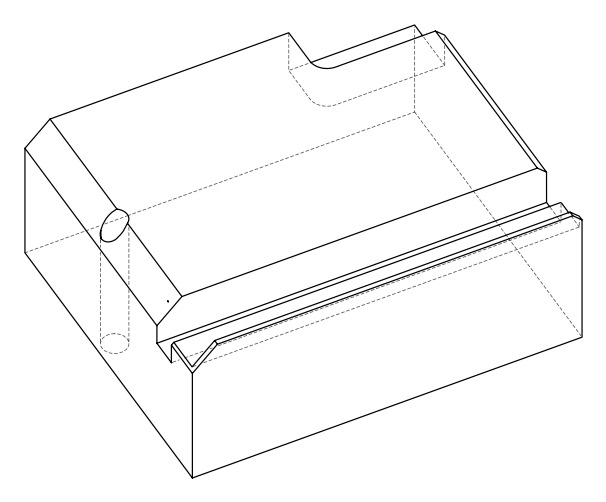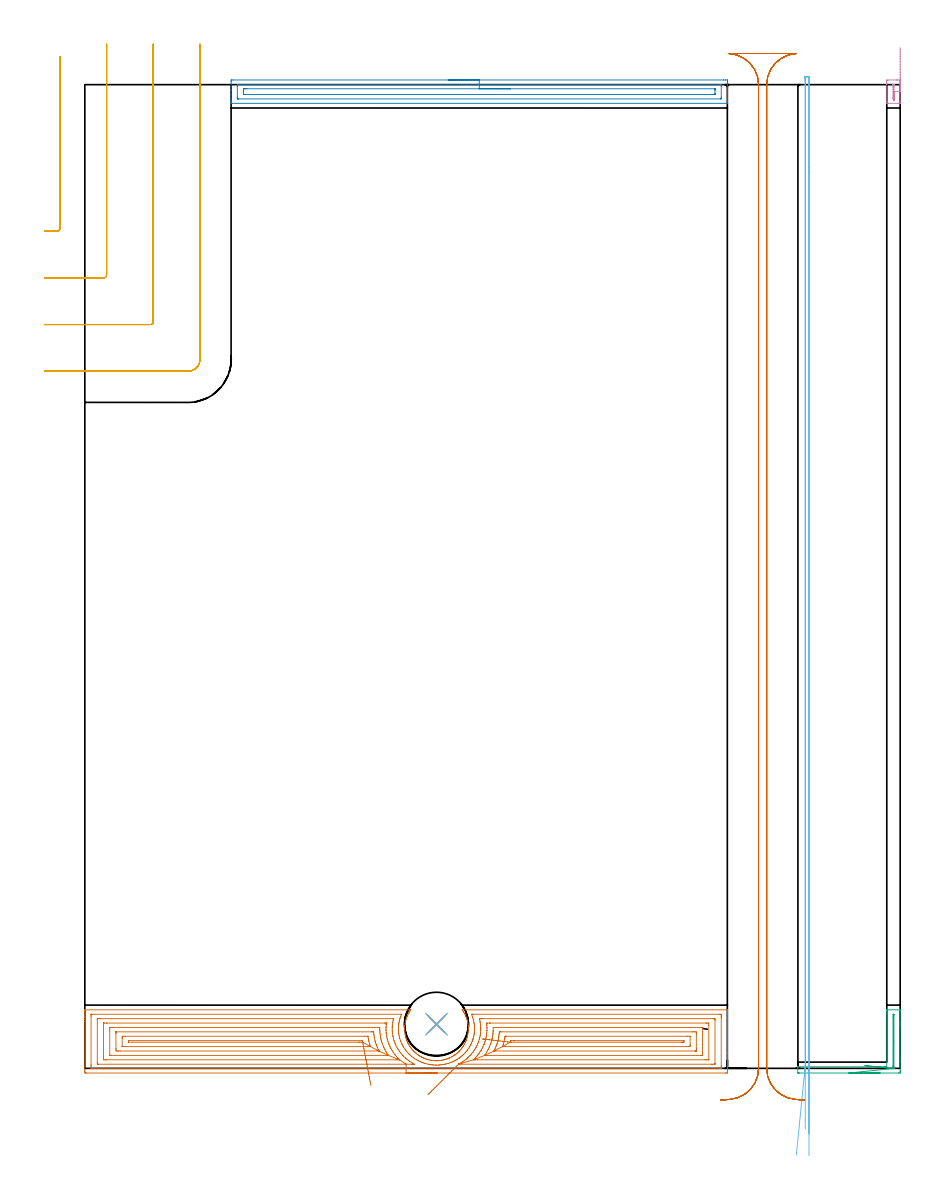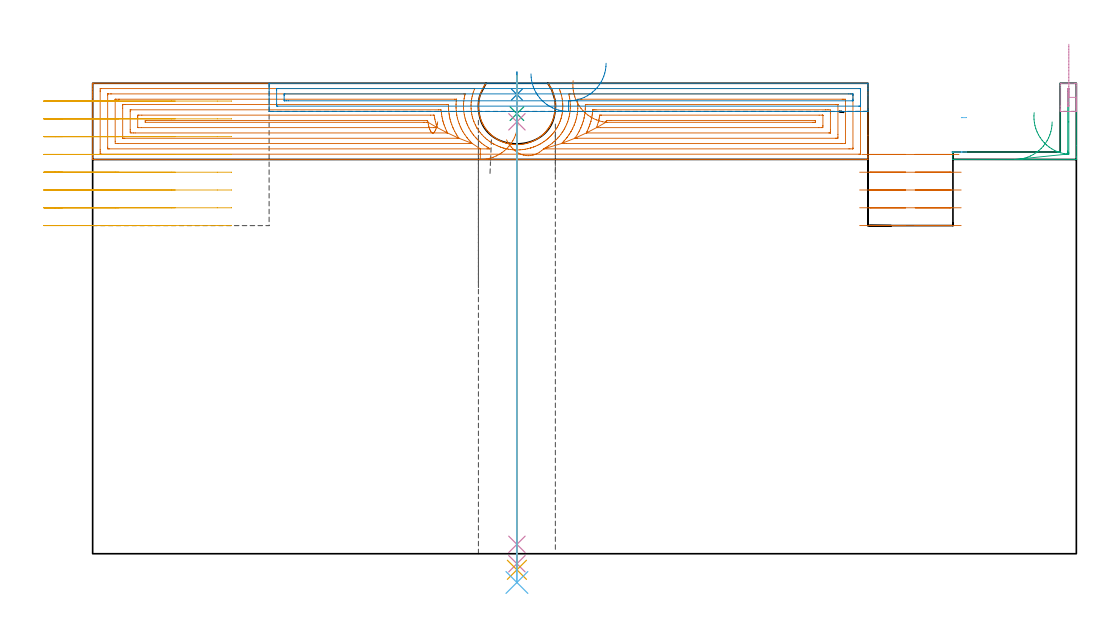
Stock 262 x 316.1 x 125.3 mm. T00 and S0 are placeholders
(PLAN: 12 operations, 8 tool changes, 38.2 min)
(1 AREA_MILL | FG_CHAMFER_SURFACE | UGT0205_001 | 12.83 min | 44025 mm3)
(2 AREA_MILL_1 | FG_CHAMFER_SURFACE_1 | UGT0205_001 | 4.03 min | 4750 mm3)
(3 AREA_MILL_2 | FG_CHAMFER_SURFACE_2 | UGT0205_001 | 0.88 min | 6872 mm3)
(4 AREA_MILL_3 | FG_CHAMFER_SURFACE_3 | UGT0205_001 | 0.31 min | 255 mm3)
(5 MILL_CORNER_NOTCH_RECTANGULAR | CORNER_NOTCH_RECTANGULAR | UGT0201_094 | Follow Part, ap 5, ae 75% | 7.79 min | 180209 mm3)
(6 MILL_CORNER_NOTCH_STRAIGHT | CORNER_NOTCH_STRAIGHT | UGT0201_020 | Follow Part, ap 12.5 | 3.39 min | 288347 mm3)
(7 MILL_RECTANGULAR_SLOT | SLOT_RECTANGULAR | UGT0201_094 | Follow Part, ap 5, ae 75% | 7.28 min | 140114 mm3)
(8 SPOT_DRILL | STEP1HOLE | NXT0321_9005460120000 | 0.05 min | 67 mm3)
(9 DRILL_BLIND_HOLE_INTO_CENTER | STEP1HOLE | UGT0301_178 | 0.04 min | 5 mm3)
(10 GUN_DRILL_THROUGH_HOLE | STEP1HOLE | UGT0307_001 | 0.56 min | 2347 mm3)
(11 SPADE_DRILL_TO_ENLARGE_THROUGH_HOLE | STEP1HOLE | UGT0306_003 | 0.53 min | 12331 mm3)
(12 DRILL_TO_ENLARGE_THROUGH_HOLE | STEP1HOLE | UGT0301_050 | 0.54 min | 24585 mm3)
(TOOL UGT0205_001 | Chamfer Mill 20 x 3 x 45 deg. | D20 FL50 Z2)
(TOOL UGT0201_094 | End mill 20 mm | D20 FL38 Z4)
(TOOL UGT0201_020 | End mill 50 mm | D50 FL50 Z4)
(TOOL NXT0321_9005460120000 | NC Spot Drill, 142deg, 12mm, Carbide, Uncoated | D12 PA142 FL30 Z2)
(TOOL UGT0301_178 | Twist Drill 5.4 mm | D5.4 PA118 FL55 Z2)
(TOOL UGT0307_001 | Gun Drill 5 mm | D5 PA130 FL24 Z1)
(TOOL UGT0306_003 | Spade Drill 12.5mm | D12.5 PA132 FL10 Z2)
(TOOL UGT0301_050 | Twist Drill 20.5 mm | D20.5 PA118 FL145 Z2)
(OP 1 AREA_MILL)
G17 G21 G94 G90
T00 M6
G54
G17 G0 G90 X113.25 Y-1.5 S1061 M3
G43 Z135.3 H0
Z115.
G94 G1 X113.212 Z114.128 F250.
X113.098 Z113.264
X112.909 Z112.412
X112.647 Z111.58
X112.313 Z110.774
X111.91 Z110.
X111.442 Z109.264
X110.91 Z108.572
X110.321 Z107.929
X109.678 Z107.34
X108.986 Z106.808
X108.25 Z106.34
X107.476 Z105.937
X106.67 Z105.603
X105.838 Z105.341
X104.987 Z105.152
X104.122 Z105.038
X103.25 Z105.
X0.607
X0.153 Y-1.496 Z105.002
X0.01 Y-1.492 Z105.006
X0.004 Y-1.047 Z105.45
X0. Y-0.448 Z106.049
Y15.103 Z121.598
Y15.702 Z122.196
Y16.267 Z122.764
Y16.584 Z123.08
Y17.149 Z123.645
Y17.466 Z123.96
Y18.1 Z124.599
Y18.474 Z124.973
X0.005 Y18.796 Z125.286
X0.008 Y18.797 Z125.288
X0.16 Y18.8 Z125.3
X104.589
X104.75 Y18.797 Z125.289
Y18.796 Z125.287
X104.66 Y18.655 Z125.154
X104.589 Y18.55 Z125.05
X104.538 Y18.477 Z124.977
X104.261 Y18.048 Z124.548
X104.142 Y17.854 Z124.354
X103.787 Y17.17 Z123.67
X103.585 Y16.734 Z123.234
X103.407 Y16.293 Z122.793
X103.25 Y15.857 Z122.357
X103.127 Y15.415 Z121.915
X102.927 Y14.538 Z121.038
X102.806 Y13.66 Z120.16
X102.762 Y12.783 Z119.283
X102.793 Y11.905 Z118.405
X102.899 Y11.028 Z117.528
X102.977 Y10.588 Z117.088
X103.078 Y10.15 Z116.65
X103.16 Y9.846 Z116.346
X103.25 Y9.543 Z116.043
X103.345 Y9.272 Z115.772
X103.492 Y8.889 Z115.389
X103.515 Y8.832 Z115.331
X103.594 Y8.65 Z115.147
X103.704 Y8.396 Z114.894
X103.857 Y8.086 Z114.583
X103.91 Y7.98 Z114.472
X103.915 Y7.971 Z114.463
X104.022 Y7.768 Z114.265
X104.142 Y7.546 Z114.043
X104.441 Y7.075 Z113.574
X104.739 Y6.641 Z113.138
X104.883 Y6.448 Z112.943
X105.034 Y6.256 Z112.755
X105.461 Y5.763 Z112.261
X105.51 Y5.712 Z112.209
X105.688 Y5.524 Z112.021
X105.796 Y5.418 Z111.914
X105.925 Y5.29 Z111.787
X106.374 Y4.886 Z111.383
X106.592 Y4.705 Z111.204
X106.817 Y4.529 Z111.028
X107.192 Y4.262 Z110.762
X107.574 Y4.007 Z110.507
X107.709 Y3.925 Z110.425
X108.159 Y3.675 Z110.173
X108.269 Y3.618 Z110.117
X108.601 Y3.449 Z109.946
X108.795 Y3.361 Z109.86
X108.967 Y3.283 Z109.783
X109.337 Y3.13 Z109.63
X109.498 Y3.07 Z109.569
X109.937 Y2.924 Z109.424
X109.944 Y2.922 Z109.422
X110.384 Y2.796 Z109.293
X110.829 Y2.69 Z109.187
X111.276 Y2.604 Z109.099
X111.721 Y2.537 Z109.035
X112.145 Y2.493 Z108.99
X112.168 Y2.491 Z108.986
X112.176 Z108.985
X112.396 Y2.476 Z108.975
X112.613 Y2.461 Z108.961
X112.948 Y2.452 Z108.952
X113.06
X113.068
X113.189 Y2.457 Z108.957
X113.506 Y2.467 Z108.967
X113.763 Y2.488 Z108.985
X113.951 Y2.503 Z108.995
X113.961 Y2.505 Z108.996
X114.144 Y2.524 Z109.019
X114.398 Y2.552 Z109.052
X114.542 Y2.575 Z109.075
X114.843 Y2.623 Z109.123
X115.29 Y2.716 Z109.215
X115.735 Y2.828 Z109.327
X115.852 Y2.864 Z109.363
X116.182 Y2.965 Z109.463
X116.482 Y3.067 Z109.565
X116.627 Y3.118 Z109.613
X116.638 Y3.123 Z109.618
X116.867 Y3.217 Z109.715
X117.085 Y3.309 Z109.805
X117.093 Y3.313 Z109.809
X117.531 Y3.514 Z110.013
X117.967 Y3.744 Z110.242
X118.189 Y3.871 Z110.369
X118.428 Y4.008 Z110.506
X118.774 Y4.242 Z110.74
X118.87 Y4.307 Z110.805
X119.302 Y4.621 Z111.12
X119.623 Y4.885 Z111.383
X119.762 Y5.012 Z111.509
X119.883 Y5.124 Z111.619
X120.029 Y5.256 Z111.753
X120.194 Y5.406 Z111.904
X120.208 Y5.421 Z111.919
X120.346 Y5.565 Z112.06
X120.54 Y5.764 Z112.26
X120.819 Y6.08 Z112.579
X121.012 Y6.315 Z112.815
X121.085 Y6.404 Z112.904
X121.16 Y6.505 Z113.005
X121.26 Y6.64 Z113.139
X121.559 Y7.075 Z113.574
X121.593 Y7.13 Z113.63
X121.716 Y7.328 Z113.821
X121.838 Y7.519 Z114.015
X121.968 Y7.743 Z114.242
X121.977 Y7.76 Z114.259
X122.293 Y8.395 Z114.894
X122.405 Y8.65 Z115.148
X122.485 Y8.832 Z115.331
X122.544 Y8.988 Z115.488
X122.65 Y9.272 Z115.772
X122.869 Y9.939 Z116.439
X122.924 Y10.15 Z116.65
X123.023 Y10.588 Z117.088
X123.101 Y11.028 Z117.528
X123.207 Y11.905 Z118.405
X123.238 Y12.783 Z119.283
X123.194 Y13.66 Z120.16
X123.073 Y14.538 Z121.038
X122.881 Y15.415 Z121.915
X122.738 Y15.879 Z122.379
X122.593 Y16.293 Z122.793
X122.415 Y16.734 Z123.234
X122.215 Y17.17 Z123.67
X121.977 Y17.641 Z124.141
X121.861 Y17.846 Z124.346
X121.739 Y18.048 Z124.548
X121.556 Y18.33 Z124.83
X121.402 Y18.568 Z125.067
X121.249 Y18.795 Z125.291
X121.547 Y18.8 Z125.3
X206.339
X206.493 Y18.797 Z125.288
X206.5 Y18.796 Z125.286
Y18.474 Z124.973
Y18.1 Z124.599
Y17.466 Z123.96
Y16.267 Z122.764
Y15.702 Z122.196
Y4.965 Z111.462
Y-0.765 Z105.732
X206.497 Y-1.047 Z105.45
X206.491 Y-1.492 Z105.006
X206.347 Y-1.496 Z105.002
X205.893 Y-1.5 Z105.
X103.25
Y-0.086 Z106.414
X2.392 Y-0.085 Z106.415
X2.31 Y-0.084 Z106.416
X2.026 Y-0.079 Z106.421
X2.01 Y0.013 Z106.513
X2.003 Y0.218 Z106.718
X2.001 Y0.716 Z107.216
X2. Y1.103 Z107.603
X2.001 Y16.584 Z123.084
X2.002 Y16.969 Z123.469
X2.01 Y17.357 Z123.857
X2.019 Y17.38 Z123.88
X2.038 Y17.381 Z123.881
X2.088 Y17.384 Z123.884
X2.189 Y17.385 Z123.885
X2.392 Y17.386 Z123.886
X101.465 Y17.385 Z123.885
X101.547 Y17.384 Z123.884
X101.758 Y17.379 Z123.879
X101.749 Y17.336 Z123.836
X101.707 Y17.227 Z123.727
X101.453 Y16.596 Z123.096
X101.449 Y16.584 Z123.084
X101.326 Y16.215 Z122.715
X101.238 Y15.927 Z122.427
X101.179 Y15.702 Z122.202
X101.063 Y15.218 Z121.718
X100.976 Y14.821 Z121.321
X100.918 Y14.479 Z120.979
X100.844 Y13.939 Z120.439
X100.816 Y13.698 Z120.198
X100.78 Y13.058 Z119.558
X100.773 Y12.86 Z119.36
X100.789 Y12.176 Z118.676
X100.798 Y11.953 Z118.453
X100.867 Y11.295 Z117.795
X100.906 Y10.965 Z117.465
X101.002 Y10.413 Z116.913
X101.124 Y9.868 Z116.368
X101.22 Y9.532 Z116.032
X101.465 Y8.774 Z115.274
X101.512 Y8.65 Z115.15
X101.542 Y8.574 Z115.074
X101.905 Y7.768 Z114.268
X102.056 Y7.464 Z113.964
X102.357 Y6.903 Z113.403
X102.367 Y6.887 Z113.387
X102.384 Y6.861 Z113.361
X102.962 Y6.005 Z112.505
X103.25 Y5.627 Z112.127
X103.68 Y5.124 Z111.624
X104.143 Y4.631 Z111.131
X104.557 Y4.242 Z110.742
X105.035 Y3.826 Z110.326
X105.652 Y3.361 Z109.861
X105.928 Y3.17 Z109.67
X106.487 Y2.808 Z109.308
X106.82 Y2.621 Z109.121
X106.876 Y2.59 Z109.09
X107.093 Y2.479 Z108.979
X107.713 Y2.179 Z108.679
X108.256 Y1.943 Z108.443
X108.605 Y1.809 Z108.309
X108.696 Y1.777 Z108.277
X109.248 Y1.598 Z108.098
X109.498 Y1.525 Z108.025
X109.6 Y1.497 Z107.997
X110.39 Y1.314 Z107.814
X110.748 Y1.244 Z107.744
X111.283 Y1.163 Z107.663
X111.78 Y1.107 Z107.607
X112.176 Y1.076 Z107.576
X112.73 Y1.05 Z107.55
X113.068 Y1.045 Z107.545
X113.61 Y1.062 Z107.562
X113.961 Y1.086 Z107.586
X114.435 Y1.129 Z107.629
X114.853 Y1.182 Z107.682
X115.216 Y1.24 Z107.74
X115.746 Y1.344 Z107.844
X115.956 Y1.39 Z107.89
X116.638 Y1.564 Z108.064
X116.664 Y1.572 Z108.072
X116.75 Y1.598 Z108.098
X117.417 Y1.822 Z108.322
X117.531 Y1.862 Z108.362
X117.972 Y2.043 Z108.543
X118.423 Y2.242 Z108.742
X118.586 Y2.319 Z108.819
X118.909 Y2.479 Z108.979
X119.173 Y2.621 Z109.121
X119.316 Y2.7 Z109.2
X119.735 Y2.946 Z109.446
X120.208 Y3.256 Z109.756
X120.271 Y3.299 Z109.799
X120.356 Y3.361 Z109.861
X120.779 Y3.678 Z110.178
X121.101 Y3.938 Z110.438
X121.265 Y4.08 Z110.58
X121.445 Y4.242 Z110.742
X121.726 Y4.506 Z111.006
X121.994 Y4.766 Z111.266
X122.168 Y4.951 Z111.451
X122.324 Y5.124 Z111.624
X122.582 Y5.424 Z111.924
X122.886 Y5.791 Z112.291
X122.978 Y5.915 Z112.415
X123.042 Y6.005 Z112.505
X123.336 Y6.442 Z112.942
X123.619 Y6.887 Z113.387
X123.779 Y7.146 Z113.646
X123.991 Y7.559 Z114.059
X124.093 Y7.768 Z114.268
X124.274 Y8.161 Z114.661
X124.479 Y8.65 Z115.15
X124.532 Y8.787 Z115.287
X124.671 Y9.176 Z115.676
X124.758 Y9.446 Z115.946
X124.782 Y9.532 Z116.032
X124.939 Y10.149 Z116.649
X124.998 Y10.413 Z116.913
X125.082 Y10.889 Z117.389
X125.134 Y11.295 Z117.795
X125.177 Y11.677 Z118.177
X125.209 Y12.176 Z118.676
X125.225 Y12.511 Z119.011
X125.228 Y12.778 Z119.278
X125.218 Y13.058 Z119.558
X125.201 Y13.416 Z119.916
X125.155 Y13.939 Z120.439
X125.095 Y14.402 Z120.902
X125.025 Y14.821 Z121.321
X124.884 Y15.492 Z121.992
X124.829 Y15.702 Z122.202
X124.671 Y16.238 Z122.738
X124.548 Y16.584 Z123.084
X124.481 Y16.772 Z123.272
X124.278 Y17.379 Z123.879
X124.671 Y17.384 Z123.884
X124.753 Y17.385 Z123.885
X204.108
X204.19 Y17.384 Z123.884
X204.474 Y17.379 Z123.879
X204.49 Y17.287 Z123.787
X204.497 Y17.082 Z123.582
X204.499 Y16.584 Z123.084
X204.5 Y16.197 Z122.697
X204.499 Y0.716 Z107.216
X204.498 Y0.331 Z106.831
X204.49 Y-0.057 Z106.443
X204.481 Y-0.08 Z106.42
X204.462 Y-0.082 Z106.419
X204.412 Y-0.084 Z106.416
X204.311 Y-0.085 Z106.415
X204.108 Y-0.086 Z106.414
X103.25
Y1.328 Z107.828
X4.449 Y1.329 Z107.829
X4.177 Y1.33 Z107.83
X4.087 Y1.332 Z107.832
X4.023 Y1.335 Z107.835
X4.01 Y1.423 Z107.923
X4.005 Y1.598 Z108.098
X4.001 Y1.771 Z108.271
Y15.702 Z122.202
X4.003 Y15.875 Z122.375
X4.01 Y15.935 Z122.435
X4.016 Y15.965 Z122.465
X4.042 Y15.966 Z122.466
X4.177 Y15.969 Z122.469
X4.797 Y15.971 Z122.471
X5.07
X98.787
X99.06 Y15.97 Z122.47
X99.137 Y15.968 Z122.468
X99.183 Y15.965 Z122.465
X99.193 Y15.962 Z122.462
X99.192 Y15.947 Z122.447
X99.17 Y15.829 Z122.329
X99.143 Y15.702 Z122.202
X99.08 Y15.413 Z121.913
X98.96 Y14.821 Z121.321
X98.934 Y14.676 Z121.176
X98.83 Y13.939 Z120.439
X98.825 Y13.902 Z120.402
X98.787 Y13.335 Z119.835
X98.774 Y13.071 Z119.571
Y13.058 Z119.558
X98.782 Y12.181 Z118.681
X98.787 Y12.021 Z118.521
X98.856 Y11.295 Z117.795
X98.863 Y11.219 Z117.719
X98.987 Y10.413 Z116.913
X99.026 Y10.177 Z116.677
X99.183 Y9.532 Z116.032
X99.343 Y8.983 Z115.483
X99.46 Y8.65 Z115.15
X99.68 Y8.049 Z114.549
X99.802 Y7.768 Z114.268
X99.896 Y7.555 Z114.055
X100.228 Y6.887 Z113.387
X100.572 Y6.272 Z112.772
X100.745 Y6.005 Z112.505
X101.068 Y5.516 Z112.016
X101.357 Y5.124 Z111.624
X101.465 Y4.983 Z111.483
X102.107 Y4.242 Z110.742
X102.357 Y3.976 Z110.476
X102.993 Y3.361 Z109.861
X103.25 Y3.135 Z109.635
X103.611 Y2.833 Z109.333
X104.068 Y2.479 Z108.979
X104.143 Y2.424 Z108.924
X104.348 Y2.276 Z108.776
X105.035 Y1.836 Z108.336
X105.432 Y1.598 Z108.098
X105.879 Y1.335 Z107.835
X105.762 Y1.332 Z107.832
X105.58 Y1.33 Z107.83
X105.307 Y1.329 Z107.829
X105.035 Y1.328 Z107.828
X103.25
X101.114 Y2.759 Z109.259
X101.033 Y2.75 Z109.25
X100.572 Y2.745 Z109.245
X100.305 Y2.743 Z109.243
X6.855
X6.587 Y2.744 Z109.244
X6.12 Y2.748 Z109.248
X6.015 Y2.75 Z109.25
X6. Y3.361 Z109.861
X6.001 Y14.467 Z120.967
X6.003 Y14.52 Z121.02
X6.007 Y14.545 Z121.045
X6.011 Y14.55 Z121.05
X6.022 Y14.552 Z121.052
X6.231 Y14.556 Z121.056
X6.855 Y14.557 Z121.057
X7.122
X96.377
X96.792 Y14.556 Z121.056
X96.844 Y14.554 Z121.054
X96.881 Y14.551 Z121.051
X96.892 Y14.547 Z121.047
X96.891 Y14.529 Z121.029
X96.875 Y14.364 Z120.864
X96.844 Y14.095 Z120.595
X96.832 Y13.939 Z120.439
X96.788 Y13.269 Z119.769
X96.783 Y13.058 Z119.558
X96.784 Y12.392 Z118.892
X96.792 Y12.176 Z118.676
X96.838 Y11.456 Z117.956
X96.857 Y11.295 Z117.795
X96.962 Y10.452 Z116.952
X96.968 Y10.413 Z116.913
X97.002 Y10.191 Z116.691
X97.15 Y9.532 Z116.032
X97.194 Y9.342 Z115.842
X97.405 Y8.65 Z115.15
X97.61 Y8.05 Z114.55
X97.722 Y7.768 Z114.268
X97.895 Y7.345 Z113.845
X98.109 Y6.887 Z113.387
X98.3 Y6.486 Z112.986
X98.572 Y6.005 Z112.505
X98.787 Y5.635 Z112.135
X99.129 Y5.124 Z111.624
X99.68 Y4.342 Z110.842
X99.76 Y4.242 Z110.742
X100.176 Y3.752 Z110.252
X100.526 Y3.361 Z109.861
X100.572 Y3.31 Z109.81
X101.114 Y2.759 Z109.259
X97.545 Y4.164 Z110.664
X97.463 Y4.161 Z110.661
X97.348 Y4.158 Z110.658
X97.175 Y4.157 Z110.657
X97.089
X8.553
X8.38 Y4.159 Z110.659
X8.036 Y4.164 Z110.664
X8.008 Y4.17 Z110.67
X8.006 Y4.178 Z110.678
X8.002 Y4.2 Z110.7
X8.001 Y4.242 Z110.742
X8. Y12.176 Z118.676
X8.002 Y12.806 Z119.306
X8.007 Y13.058 Z119.558
X8.01 Y13.13 Z119.63
X8.295 Y13.138 Z119.638
X8.467 Y13.142 Z119.642
X8.554 Y13.143 Z119.643
X8.64
X94.411
X94.584 Y13.141 Z119.641
X94.698 Y13.137 Z119.637
X94.767 Y13.134 Z119.634
X94.769 Y13.121 Z119.621
X94.771 Y13.058 Z119.558
X94.78 Y12.608 Z119.108
X94.792 Y12.176 Z118.676
X94.82 Y11.687 Z118.187
X94.855 Y11.295 Z117.795
X94.922 Y10.704 Z117.204
X94.965 Y10.413 Z116.913
X95.018 Y10.077 Z116.577
X95.097 Y9.65 Z116.15
X95.123 Y9.532 Z116.032
X95.217 Y9.114 Z115.614
X95.353 Y8.65 Z115.15
X95.411 Y8.459 Z114.959
X95.655 Y7.768 Z114.268
X95.923 Y7.072 Z113.572
X96.004 Y6.887 Z113.387
X96.11 Y6.652 Z113.152
X96.427 Y6.005 Z112.505
X96.796 Y5.328 Z111.828
X96.918 Y5.124 Z111.624
X97.002 Y4.988 Z111.488
X97.501 Y4.242 Z110.742
X97.545 Y4.173 Z110.673
Y4.164 Z110.664
X94.5 Y5.576 Z112.076
X94.494 Y5.575 Z112.075
X94.461 Y5.573 Z112.073
X94.325 Y5.572 Z112.072
X11.317
X10.862 Y5.574 Z112.074
X10.425 Y5.578 Z112.078
X10.01 Y5.593 Z112.093
X10.005 Y6.005 Z112.505
X10.001 Y6.424 Z112.924
Y11.295 Z117.795
X10.004 Y11.711 Z118.211
X10.01 Y11.722 Z118.222
X10.014 Y11.725 Z118.225
X10.04 Y11.727 Z118.227
X10.095 Y11.728 Z118.228
X10.205 Y11.729 Z118.229
X92.1
X92.539 Y11.727 Z118.227
X92.686 Y11.725 Z118.225
X92.794 Y11.722 Z118.222
X92.883 Y10.955 Z117.455
X92.956 Y10.413 Z116.913
X93.026 Y9.933 Z116.433
X93.109 Y9.532 Z116.032
X93.264 Y8.816 Z115.316
X93.311 Y8.65 Z115.15
X93.432 Y8.234 Z114.734
X93.589 Y7.768 Z114.268
X93.671 Y7.533 Z114.033
X93.927 Y6.887 Z113.387
X94.29 Y6.04 Z112.54
X94.325 Y5.966 Z112.466
X94.465 Y5.664 Z112.164
X94.492 Y5.6 Z112.1
X94.5 Y5.576 Z112.076
X91.788 Y6.992 Z113.492
X91.647 Y6.988 Z113.488
X91.55 Y6.987 Z113.487
X90.854 Y6.985 Z113.485
X90.754
X13.003
X12.21 Y6.987 Z113.487
X12.108 Y6.988 Z113.488
X12.033 Y6.992 Z113.492
X12.009 Y6.998 Z113.498
X12.005 Y7.011 Z113.511
X12.003 Y7.028 Z113.528
X12. Y7.094 Z113.594
X12.002 Y9.737 Z116.237
X12.008 Y9.946 Z116.446
X12.022 Y10.308 Z116.808
X12.21 Y10.312 Z116.812
X12.311 Y10.314 Z116.814
X13.103 Y10.315 Z116.815
X89.961
X90.754 Y10.313 Z116.813
X90.857 Y10.311 Z116.811
X90.93 Y10.308 Z116.808
X90.949 Y10.28 Z116.78
X90.955 Y10.267 Z116.767
X90.97 Y10.2 Z116.7
X91.089 Y9.532 Z116.032
X91.171 Y9.12 Z115.62
X91.282 Y8.65 Z115.15
X91.479 Y7.934 Z114.434
X91.532 Y7.768 Z114.268
X91.56 Y7.683 Z114.183
X91.747 Y7.131 Z113.631
X91.788 Y6.992 Z113.492
X89.292 Y8.409 Z114.909
X89.216 Y8.406 Z114.906
X88.969 Y8.403 Z114.903
X88.33 Y8.4 Z114.9
X88.077
X14.074
X14.047 Y8.402 Z114.902
X14.021 Y8.406 Z114.906
X14.01 Y8.411 Z114.911
X14.008 Y8.434 Z114.934
X14. Y8.645 Z115.145
X14.008 Y8.869 Z115.369
X14.009 Y8.89 Z115.39
X14.077 Y8.893 Z115.393
X14.212 Y8.898 Z115.398
X14.38 Y8.9 Z115.4
X89.054
X89.121 Y8.898 Z115.398
X89.165 Y8.895 Z115.395
X89.182 Y8.892 Z115.392
X89.188 Y8.873 Z115.373
X89.242 Y8.65 Z115.15
X89.275 Y8.495 Z114.995
X89.292 Y8.409 Z114.909
X89.412 Y7.772 Z114.326
X89.541 Y7.087 Z113.8
X89.678 Y6.36 Z113.338
X89.822 Y5.597 Z112.942
X89.972 Y4.802 Z112.615
X90.126 Y3.982 Z112.36
X90.284 Y3.143 Z112.179
X90.445 Y2.292 Z112.073
X90.606 Y1.436 Z112.042
X90.767 Y0.58 Z112.088
X90.927 Y-0.269 Z112.209
X91.085 Y-1.105 Z112.405
X91.239 Y-1.92 Z112.675
X91.387 Y-2.709 Z113.016
X91.53 Y-3.466 Z113.425
X91.665 Y-4.185 Z113.901
X91.793 Y-4.861 Z114.438
X91.911 Y-5.488 Z115.033
G0 X110.222 Y-8.479 Z110.253
G1 X110.6 Y-8.103 Z109.562
X111.02 Y-7.687 Z108.92
X111.478 Y-7.233 Z108.333
X111.97 Y-6.744 Z107.804
X112.493 Y-6.225 Z107.337
X113.043 Y-5.679 Z106.936
X113.616 Y-5.111 Z106.605
X114.207 Y-4.525 Z106.345
X114.812 Y-3.924 Z106.158
X115.426 Y-3.315 Z106.047
X116.045 Y-2.701 Z106.011
X116.664 Y-2.087 Z106.051
X117.278 Y-1.478 Z106.168
X117.882 Y-0.879 Z106.359
X118.472 Y-0.293 Z106.623
X119.044 Y0.274 Z106.959
X119.592 Y0.818 Z107.364
X120.114 Y1.335 Z107.835
X120.12 Y1.342 Z107.842
X120.148 Y1.363 Z107.863
X120.166 Y1.374 Z107.874
X120.208 Y1.397 Z107.897
X120.339 Y1.469 Z107.969
X120.57 Y1.598 Z108.098
X120.903 Y1.793 Z108.293
X121.101 Y1.913 Z108.413
X121.442 Y2.142 Z108.642
X121.934 Y2.479 Z108.979
X121.969 Y2.504 Z109.004
X121.994 Y2.522 Z109.022
X122.465 Y2.895 Z109.395
X122.886 Y3.247 Z109.747
X122.947 Y3.301 Z109.801
X123.012 Y3.361 Z109.861
X123.402 Y3.732 Z110.232
X123.779 Y4.103 Z110.603
X123.847 Y4.175 Z110.675
X123.907 Y4.242 Z110.742
X124.257 Y4.651 Z111.151
X124.652 Y5.124 Z111.624
X124.66 Y5.134 Z111.634
X124.671 Y5.149 Z111.649
X125.022 Y5.659 Z112.159
X125.255 Y6.005 Z112.505
X125.375 Y6.191 Z112.691
X125.564 Y6.496 Z112.996
X125.703 Y6.749 Z113.249
X125.774 Y6.887 Z113.387
X125.997 Y7.34 Z113.84
X126.196 Y7.768 Z114.268
X126.275 Y7.947 Z114.447
X126.456 Y8.389 Z114.889
X126.525 Y8.583 Z115.083
X126.547 Y8.65 Z115.15
X126.739 Y9.252 Z115.752
X126.814 Y9.532 Z116.032
X126.921 Y9.955 Z116.455
X127.013 Y10.413 Z116.913
X127.063 Y10.695 Z117.195
X127.143 Y11.295 Z117.795
X127.164 Y11.477 Z117.977
X127.213 Y12.176 Z118.676
X127.22 Y12.303 Z118.803
X127.225 Y12.673 Z119.173
X127.221 Y13.058 Z119.558
X127.217 Y13.188 Z119.688
X127.159 Y13.939 Z120.439
X127.14 Y14.145 Z120.645
X127.037 Y14.821 Z121.321
X126.973 Y15.192 Z121.692
X126.869 Y15.702 Z122.202
X126.816 Y15.965 Z122.465
X127.079 Y15.969 Z122.469
X127.349 Y15.97 Z122.47
X127.969 Y15.971 Z122.471
X202.051
X202.323 Y15.969 Z122.469
X202.413 Y15.968 Z122.468
X202.477 Y15.965 Z122.465
X202.49 Y15.877 Z122.377
X202.495 Y15.702 Z122.202
X202.499 Y15.529 Z122.029
Y1.598 Z108.098
X202.497 Y1.425 Z107.925
X202.49 Y1.365 Z107.865
X202.484 Y1.335 Z107.835
X202.458 Y1.334 Z107.834
X202.323 Y1.331 Z107.831
X201.703 Y1.329 Z107.829
X201.43 Y1.328 Z107.828
X120.256 Y1.329 Z107.829
X120.208 Y1.33 Z107.83
X120.135 Y1.333 Z107.833
X120.114 Y1.335 Z107.835
X124.898 Y2.765 Z109.265
X125.522 Y3.401 Z109.901
X125.564 Y3.447 Z109.947
X125.933 Y3.878 Z110.378
X126.239 Y4.242 Z110.742
X126.336 Y4.361 Z110.861
X126.456 Y4.516 Z111.016
X126.709 Y4.874 Z111.374
X126.88 Y5.124 Z111.624
X127.065 Y5.405 Z111.905
X127.349 Y5.848 Z112.348
X127.408 Y5.947 Z112.447
X127.439 Y6.005 Z112.505
X127.711 Y6.529 Z113.029
X127.892 Y6.887 Z113.387
X128.241 Y7.657 Z114.157
X128.274 Y7.737 Z114.237
X128.286 Y7.768 Z114.268
X128.508 Y8.387 Z114.887
X128.595 Y8.65 Z115.15
X128.722 Y9.057 Z115.557
X128.847 Y9.532 Z116.032
X128.903 Y9.76 Z116.26
X129.035 Y10.413 Z116.913
X129.05 Y10.496 Z116.996
X129.134 Y11.119 Z117.619
X129.153 Y11.276 Z117.776
X129.154 Y11.295 Z117.795
X129.213 Y12.099 Z118.599
X129.215 Y12.176 Z118.676
X129.226 Y12.967 Z119.467
X129.222 Y13.058 Z119.558
X129.172 Y13.901 Z120.401
X129.169 Y13.939 Z120.439
X129.134 Y14.299 Z120.799
X129.124 Y14.437 Z120.937
X129.134 Y14.55 Z121.05
X129.405 Y14.553 Z121.053
X130.026 Y14.557 Z121.057
X130.294
X199.645
X199.913 Y14.556 Z121.056
X200.38 Y14.552 Z121.052
X200.485 Y14.55 Z121.05
X200.5 Y13.939 Z120.439
X200.499 Y2.833 Z109.333
X200.497 Y2.78 Z109.28
X200.493 Y2.755 Z109.255
X200.489 Y2.75 Z109.25
X200.479 Y2.748 Z109.248
X200.27 Y2.744 Z109.244
X199.645 Y2.743 Z109.243
X199.379
X126.189
X125.564 Y2.744 Z109.244
X125.294 Y2.746 Z109.246
X125.043 Y2.75 Z109.25
X124.898 Y2.765 Z109.265
X128.457 Y4.165 Z110.665
X128.46 Y4.172 Z110.672
X128.474 Y4.198 Z110.698
X129.103 Y5.155 Z111.655
X129.134 Y5.206 Z111.706
X129.42 Y5.722 Z112.222
X129.571 Y6.005 Z112.505
X129.722 Y6.306 Z112.806
X129.997 Y6.887 Z113.387
X130.006 Y6.907 Z113.407
X130.026 Y6.953 Z113.453
X130.261 Y7.537 Z114.037
X130.347 Y7.768 Z114.268
X130.495 Y8.188 Z114.688
X130.644 Y8.65 Z115.15
X130.707 Y8.86 Z115.36
X130.883 Y9.532 Z116.032
X130.89 Y9.56 Z116.06
X130.919 Y9.703 Z116.203
X131.031 Y10.303 Z116.803
X131.047 Y10.413 Z116.913
X131.132 Y11.085 Z117.585
X131.151 Y11.295 Z117.795
X131.198 Y11.901 Z118.401
X131.209 Y12.176 Z118.676
X131.234 Y13.124 Z119.624
X131.467 Y13.136 Z119.636
X131.639 Y13.141 Z119.641
X131.726 Y13.143 Z119.643
X197.947
X198.119 Y13.141 Z119.641
X198.463 Y13.136 Z119.636
X198.492 Y13.13 Z119.63
X198.494 Y13.122 Z119.622
X198.498 Y13.1 Z119.6
X198.499 Y13.058 Z119.558
X198.5 Y5.124 Z111.624
X198.498 Y4.494 Z110.994
X198.493 Y4.242 Z110.742
X198.49 Y4.17 Z110.67
X198.206 Y4.162 Z110.662
X198.033 Y4.158 Z110.658
X197.946 Y4.157 Z110.657
X197.86
X129.047
X128.875 Y4.158 Z110.658
X128.529 Y4.163 Z110.663
X128.457 Y4.165 Z110.665
X131.503 Y5.576 Z112.076
X131.522 Y5.624 Z112.124
X131.598 Y5.794 Z112.294
X131.696 Y6.005 Z112.505
X131.732 Y6.084 Z112.584
X131.812 Y6.258 Z112.758
X132.001 Y6.7 Z113.2
X132.078 Y6.887 Z113.387
X132.252 Y7.334 Z113.834
X132.41 Y7.768 Z114.268
X132.484 Y7.986 Z114.486
X132.692 Y8.65 Z115.15
X132.695 Y8.659 Z115.159
X132.704 Y8.695 Z115.195
X132.867 Y9.371 Z115.871
X132.9 Y9.532 Z116.032
X133.008 Y10.113 Z116.613
X133.052 Y10.413 Z116.913
X133.114 Y10.89 Z117.39
X133.155 Y11.295 Z117.795
X133.195 Y11.691 Z118.191
X133.202 Y11.716 Z118.216
X133.215 Y11.722 Z118.222
X133.267 Y11.725 Z118.225
X133.377 Y11.727 Z118.227
X133.597 Y11.729 Z118.229
X134.05
X195.183 Y11.728 Z118.228
X195.638 Y11.726 Z118.226
X196.075 Y11.722 Z118.222
X196.49 Y11.708 Z118.208
X196.495 Y11.295 Z117.795
X196.499 Y10.876 Z117.376
X196.5 Y6.468 Z112.968
X196.497 Y6.005 Z112.505
X196.494 Y5.592 Z112.092
X196.481 Y5.577 Z112.077
X196.459 Y5.575 Z112.075
X196.405 Y5.573 Z112.073
X196.295 Y5.572 Z112.072
X196.075 Y5.571 Z112.071
X131.665 Y5.572 Z112.072
X131.548 Y5.573 Z112.073
X131.503 Y5.576 Z112.076
X134.217 Y6.992 Z113.492
X134.225 Y7.029 Z113.529
X134.252 Y7.121 Z113.621
X134.469 Y7.768 Z114.268
X134.474 Y7.783 Z114.283
X134.489 Y7.832 Z114.332
X134.672 Y8.469 Z114.969
X134.719 Y8.65 Z115.15
X134.845 Y9.18 Z115.68
X134.918 Y9.532 Z116.032
X134.992 Y9.917 Z116.417
X135.044 Y10.206 Z116.706
X135.06 Y10.279 Z116.779
X135.068 Y10.308 Z116.808
X135.086 Y10.31 Z116.81
X135.184 Y10.312 Z116.812
X135.382 Y10.314 Z116.814
X135.482 Y10.315 Z116.815
X193.497
X194.29 Y10.313 Z116.813
X194.393 Y10.312 Z116.812
X194.467 Y10.308 Z116.808
X194.491 Y10.302 Z116.802
X194.495 Y10.289 Z116.789
X194.498 Y10.272 Z116.772
X194.5 Y10.206 Z116.706
X194.499 Y7.563 Z114.063
X194.492 Y7.354 Z113.854
X194.479 Y6.992 Z113.492
X194.29 Y6.988 Z113.488
X194.189 Y6.986 Z113.486
X193.398 Y6.985 Z113.485
X135.282
X134.489 Y6.986 Z113.486
X134.387 Y6.988 Z113.488
X134.217 Y6.992 Z113.492
X136.705 Y8.411 Z114.911
X136.709 Y8.441 Z114.941
X136.721 Y8.502 Z115.002
X136.759 Y8.65 Z115.15
X136.809 Y8.83 Z115.33
X136.836 Y8.894 Z115.394
X136.917 Y8.897 Z115.397
X137.167 Y8.899 Z115.399
X137.806 Y8.9 Z115.4
X138.059
X192.426
X192.454 Y8.898 Z115.398
X192.479 Y8.894 Z115.394
X192.49 Y8.889 Z115.389
X192.493 Y8.866 Z115.366
X192.5 Y8.655 Z115.155
X192.493 Y8.432 Z114.932
X192.491 Y8.41 Z114.91
X192.423 Y8.406 Z114.906
X192.289 Y8.402 Z114.902
X192.12 Y8.4 Z114.9
X191.866
X137.167
X136.913 Y8.403 Z114.903
X136.745 Y8.407 Z114.907
X136.705 Y8.411 Z114.911
X135.849 Y8.51 Z115.049
X135.008 Y8.608 Z115.261
X134.189 Y8.702 Z115.545
X133.398 Y8.794 Z115.901
X132.64 Y8.882 Z116.325
X131.922 Y8.965 Z116.813
X131.249 Y9.043 Z117.363
X130.627 Y9.115 Z117.97
X130.059 Y9.181 Z118.629
X129.55 Y9.24 Z119.335
X129.105 Y9.291 Z120.083
X128.726 Y9.335 Z120.868
X128.416 Y9.371 Z121.683
X128.178 Y9.398 Z122.522
X128.013 Y9.417 Z123.378
X127.924 Y9.428 Z124.246
X127.91 Y9.429 Z125.118
X127.971 Y9.422 Z125.988
G0 Z135.3
M5
M2
(OP 2 AREA_MILL_1)
G17 G21 G94 G90
T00 M6
G54
G17 G0 G90 X116.75 Y317.6 S1061 M3
G43 Z135.3 H0
Z127.8
G94 G1 X116.788 Z126.928 F250.
X116.902 Z126.064
X117.091 Z125.212
X117.353 Z124.38
X117.687 Z123.574
X118.09 Z122.8
X118.559 Z122.064
X119.09 Z121.372
X119.679 Z120.729
X120.322 Z120.14
X121.014 Z119.609
X121.75 Z119.14
X122.524 Z118.737
X123.33 Z118.403
X124.162 Z118.141
X125.014 Z117.952
X125.878 Z117.838
X126.75 Z117.8
X205.25
X205.872 Y317.599 Z117.801
X206.489 Y317.595 Z117.803
X206.493 Y317.592 Z117.805
X206.5 Y316.978 Z118.419
Y313.403 Z121.992
Y311.977 Z123.419
Y311.616 Z123.779
Y310.894 Z124.506
Y310.603 Z124.797
X206.493 Y310.168 Z125.224
X206.49 Y310.103 Z125.288
X206.319 Y310.1 Z125.3
X47.181
X47.01 Y310.103 Z125.288
X47.006 Y310.125 Z125.266
X47.003 Y310.17 Z125.222
X47. Y310.603 Z124.797
Y310.894 Z124.506
Y311.616 Z123.779
Y312.871 Z122.526
Y314.297 Z121.099
X47.001 Y316.978 Z118.419
X47.007 Y317.592 Z117.805
X47.011 Y317.595 Z117.803
X47.628 Y317.6 Z117.8
X126.75
Y316.186 Z119.214
X204.084
X204.186 Y316.185 Z119.215
X204.389 Y316.179 Z119.221
X204.491 Y316.173 Z119.227
X204.495 Y316.143 Z119.257
X204.498 Y316.084 Z119.316
X204.5 Y315.669 Z119.731
X204.499 Y312.095 Z123.305
X204.49 Y311.616 Z123.784
X204.482 Y311.521 Z123.879
X204.288 Y311.516 Z123.884
X204.186 Y311.515 Z123.885
X49.416 Y311.514 Z123.886
X49.314 Y311.515 Z123.885
X49.111 Y311.521 Z123.879
X49.009 Y311.527 Z123.873
X49.005 Y311.557 Z123.843
X49.002 Y311.616 Z123.784
X49. Y312.031 Z123.369
X49.001 Y315.605 Z119.795
X49.01 Y316.084 Z119.316
X49.018 Y316.179 Z119.221
X49.212 Y316.184 Z119.216
X49.314 Y316.185 Z119.215
X126.75 Y316.186 Z119.214
Y314.772 Z120.628
X202.296 Y314.771 Z120.629
X202.454 Y314.77 Z120.63
X202.481 Y314.768 Z120.632
X202.487 Y314.766 Z120.634
X202.492 Y314.744 Z120.656
X202.497 Y314.636 Z120.764
X202.499 Y314.501 Z120.899
X202.5 Y314.297 Z121.103
Y313.403 Z121.997
X202.499 Y313.2 Z122.2
X202.493 Y312.996 Z122.404
X202.49 Y312.942 Z122.458
X202.471 Y312.935 Z122.465
X202.415 Y312.932 Z122.468
X202.296 Y312.93 Z122.47
X201.877 Y312.929 Z122.471
X201.402 Y312.928 Z122.472
X51.204 Y312.929 Z122.471
X51.046 Y312.93 Z122.47
X51.02 Y312.932 Z122.468
X51.013 Y312.934 Z122.466
X51.009 Y312.956 Z122.444
X51.003 Y313.064 Z122.336
X51.001 Y313.199 Z122.201
X51. Y313.403 Z121.997
X51.001 Y314.5 Z120.9
X51.007 Y314.704 Z120.696
X51.01 Y314.758 Z120.642
X51.029 Y314.765 Z120.635
X51.085 Y314.768 Z120.632
X51.204 Y314.77 Z120.63
X51.623 Y314.771 Z120.629
X52.098 Y314.772 Z120.628
X126.75
X127.622 Z120.667
X128.487 Z120.78
X129.338 Z120.969
X130.17 Z121.232
X130.976 Z121.565
X131.75 Z121.968
X132.486 Z122.437
X133.178 Z122.968
X133.821 Z123.557
X134.41 Z124.201
X134.942 Z124.893
X135.41 Z125.628
X135.813 Z126.402
X136.147 Z127.208
X136.409 Z128.04
X136.598 Z128.892
X136.712 Z129.757
X136.75 Z130.628
G0 Z135.3
M5
M2
(OP 3 AREA_MILL_2)
G17 G21 G94 G90
T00 M6
G54
G17 G0 G90 X255.55 Y-1.5 S1061 M3
G43 Z135.3 H0
Z115.
G94 G1 X255.512 Z114.128 F250.
X255.398 Z113.264
X255.209 Z112.412
X254.947 Z111.58
X254.613 Z110.774
X254.21 Z110.
X253.742 Z109.264
X253.21 Z108.572
X252.621 Z107.929
X251.978 Z107.34
X251.286 Z106.808
X250.55 Z106.34
X249.776 Z105.937
X248.97 Z105.603
X248.138 Z105.341
X247.286 Z105.152
X246.422 Z105.038
X245.55 Z105.
X229.609
X229.393 Y-1.499 Z105.001
X229.167 Y-1.495 Z105.005
X229.101 Y-1.492 Z105.006
X229.1 Y0.3 Z106.799
X229.106 Y0.469 Z106.963
X229.11 Y0.496 Z106.99
X229.167 Y0.5 Z107.
X256.894
X256.942 Y0.501 Z106.996
X256.95 Y0.5 Z106.998
X256.957 Y0.501 Z106.996
X257.017
X257.024 Z106.999
X257.027 Y0.5 Z107.
X257.058 Z106.997
X257.059 Y0.501
X257.06 Z106.998
X257.063 Y0.5 Z106.999
X257.7 Y0.501
Y17.659 Z124.155
Y18.347 Z124.842
Y18.734 Z125.233
X257.701 Y18.788 Z125.286
X257.703 Y18.791 Z125.289
X257.71 Y18.797 Z125.293
X257.948 Y18.8 Z125.3
X261.933
X261.99 Y18.795 Z125.293
X262. Y18.664 Z125.162
Y14.688 Z121.187
Y13.939 Z120.433
Y2.192 Z108.688
Y-0.673 Z105.823
X261.997 Y-1.047 Z105.449
X261.992 Y-1.491 Z105.005
X261.939 Y-1.494 Z105.003
X261.491 Y-1.5 Z105.
X245.55
X259.539 Y-0.07 Z106.43
X259.619 Y0.128 Z106.628
X259.664 Y0.272 Z106.772
X259.684 Y0.392 Z106.892
X259.7 Y0.735 Z107.235
Y16.603 Z123.103
X259.719 Y17.379 Z123.879
X259.804 Y17.381 Z123.881
X259.922
X259.977 Y17.379 Z123.879
X259.99 Y17.353 Z123.853
X259.994 Y17.311 Z123.811
X259.999 Y17.188 Z123.688
X260. Y8.51 Z115.01
Y0.437 Z106.937
X259.996 Y0.158 Z106.658
X259.99 Y-0.028 Z106.472
X259.987 Y-0.08 Z106.42
X259.97 Y-0.081 Z106.419
X259.921 Y-0.083 Z106.417
X259.719 Y-0.086 Z106.414
X259.711 Y-0.085 Z106.415
X259.634 Y-0.08 Z106.42
X259.539 Y-0.07 Z106.43
X258.683 Y0.026 Z106.565
X257.841 Y0.121 Z106.774
X257.02 Y0.213 Z107.056
X256.228 Y0.302 Z107.408
X255.468 Y0.387 Z107.829
X254.748 Y0.467 Z108.315
X254.073 Y0.543 Z108.863
X253.448 Y0.613 Z109.467
X252.878 Y0.677 Z110.124
X252.366 Y0.734 Z110.829
X251.918 Y0.785 Z111.575
X251.536 Y0.828 Z112.358
X251.223 Y0.863 Z113.172
X250.982 Y0.89 Z114.01
X250.815 Y0.908 Z114.866
X250.722 Y0.919 Z115.733
X250.704 Y0.921 Z116.606
X250.763 Y0.914 Z117.476
G0 Z135.3
M5
M2
(OP 4 AREA_MILL_3)
G17 G21 G94 G90
T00 M6
G54
G17 G0 G90 X262. Y327.992 S1061 M3
G43 Z135.3 H0
Z121.55
G94 G1 Y327.349 Z120.961 F250.
Y326.657 Z120.43
Y325.921 Z119.961
Y325.147 Z119.558
Y324.341 Z119.224
Y323.509 Z118.962
Y322.658 Z118.773
Y321.793 Z118.659
Y320.921 Z118.621
Y320.05 Z118.659
Y319.185 Z118.773
Y318.333 Z118.962
Y317.501 Z119.224
Y316.695 Z119.558
Y315.921 Z119.961
Y315.185 Z120.429
Y314.493 Z120.96
Y313.85 Z121.55
Y310.66 Z124.739
X261.993 Y310.129 Z125.27
X261.991 Y310.107 Z125.293
X261.606 Y310.1 Z125.3
X258.095
X257.71 Y310.107 Z125.293
X257.7 Y310.661 Z124.739
Y316.173 Z119.227
Y316.978 Z118.416
X257.701 Y317.379 Z118.015
X257.705 Y317.59 Z117.804
X258.095 Y317.6 Z117.8
X260.727
X260.994
X261.605 Y317.597 Z117.803
X261.996 Y317.59 Z117.804
X261.999 Y317.379 Z118.015
X262. Y316.978 Z118.416
Y316.173 Z119.227
Y313.85 Z121.55
X260.
Y312.357 Z123.043
X259.996 Y311.616 Z123.784
X259.993 Y311.54 Z123.86
X259.99 Y311.525 Z123.875
X259.98 Y311.521 Z123.879
X259.946 Y311.518 Z123.882
X259.85
X259.752 Y311.521 Z123.879
X259.709 Y311.53 Z123.87
X259.706 Y311.565 Z123.835
X259.703 Y311.616 Z123.784
X259.7 Y311.768 Z123.632
Y312.51 Z122.89
Y315.343 Z120.057
X259.704 Y316.084 Z119.316
X259.707 Y316.16 Z119.24
X259.71 Y316.175 Z119.225
X259.72 Y316.179 Z119.221
X259.754 Y316.182 Z119.218
X259.85
X259.948 Y316.179 Z119.221
X259.991 Y316.17 Z119.23
X259.994 Y316.135 Z119.265
X259.997 Y316.084 Z119.316
X260. Y315.932 Z119.468
Y315.191 Z120.209
Y313.85 Z121.55
Y313.261 Z122.193
Y312.73 Z122.885
Y312.261 Z123.621
Y311.858 Z124.395
Y311.524 Z125.201
Y311.262 Z126.033
Y311.073 Z126.884
Y310.959 Z127.749
Y310.921 Z128.621
Y310.959 Z129.493
Y311.073 Z130.357
Y311.262 Z131.209
Y311.524 Z132.041
Y311.858 Z132.847
Y312.261 Z133.621
Y312.73 Z134.357
Y313.261 Z135.049
Y313.85 Z135.692
M5
M2
(OP 5 MILL_CORNER_NOTCH_RECTANGULAR)
G17 G21 G94 G90
T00 M6
G54
G17 G0 G90 X-13. Y269. S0 M3
G43 Z135.3 H0
Z120.562
G94 G1 X-10. F250.
X-8.995 F500.
G3 X-8. Y269.995 R1.
G1 Y322.1
Y325.1 F250.
G0 Z135.3
X-13. Y254.
Z120.562
G1 X-10.
X6.005 F500.
G3 X7. Y254.995 R1.
G1 Y326.1
Y329.1 F250.
G0 Z135.3
X-13. Y239.
Z120.562
G1 X-10.
X21.004 F500.
G3 X22. Y239.996 R1.
G1 Y326.1
Y329.1 F250.
G0 Z135.3
X-13. Y224.
Z120.562
G1 X-10.
X33.2 F500.
G3 X37. Y227.8 R3.8
G1 Y326.1
Y329.1 F250.
G0 Z135.3
X-13. Y269.
Z115.825
G1 X-10.
X-8.995 F500.
G3 X-8. Y269.995 R1.
G1 Y322.1
Y325.1 F250.
G0 Z135.3
X-13. Y254.
Z115.825
G1 X-10.
X6.005 F500.
G3 X7. Y254.995 R1.
G1 Y326.1
Y329.1 F250.
G0 Z135.3
X-13. Y239.
Z115.825
G1 X-10.
X21.004 F500.
G3 X22. Y239.996 R1.
G1 Y326.1
Y329.1 F250.
G0 Z135.3
X-13. Y224.
Z115.825
G1 X-10.
X33.2 F500.
G3 X37. Y227.8 R3.8
G1 Y326.1
Y329.1 F250.
G0 Z135.3
X-13. Y269.
Z111.087
G1 X-10.
X-8.995 F500.
G3 X-8. Y269.995 R1.
G1 Y322.1
Y325.1 F250.
G0 Z135.3
X-13. Y254.
Z111.087
G1 X-10.
X6.005 F500.
G3 X7. Y254.995 R1.
G1 Y326.1
Y329.1 F250.
G0 Z135.3
X-13. Y239.
Z111.087
G1 X-10.
X21.004 F500.
G3 X22. Y239.996 R1.
G1 Y326.1
Y329.1 F250.
G0 Z135.3
X-13. Y224.
Z111.087
G1 X-10.
X33.2 F500.
G3 X37. Y227.8 R3.8
G1 Y326.1
Y329.1 F250.
G0 Z135.3
X-13. Y269.
Z106.35
G1 X-10.
X-8.995 F500.
G3 X-8. Y269.995 R1.
G1 Y322.1
Y325.1 F250.
G0 Z135.3
X-13. Y254.
Z106.35
G1 X-10.
X6.005 F500.
G3 X7. Y254.995 R1.
G1 Y326.1
Y329.1 F250.
G0 Z135.3
X-13. Y239.
Z106.35
G1 X-10.
X21.004 F500.
G3 X22. Y239.996 R1.
G1 Y326.1
Y329.1 F250.
G0 Z135.3
X-13. Y224.
Z106.35
G1 X-10.
X33.2 F500.
G3 X37. Y227.8 R3.8
G1 Y326.1
Y329.1 F250.
G0 Z135.3
X-13. Y269.
Z101.612
G1 X-10.
X-8.995 F500.
G3 X-8. Y269.995 R1.
G1 Y322.1
Y325.1 F250.
G0 Z135.3
X-13. Y254.
Z101.612
G1 X-10.
X6.005 F500.
G3 X7. Y254.995 R1.
G1 Y326.1
Y329.1 F250.
G0 Z135.3
X-13. Y239.
Z101.612
G1 X-10.
X21.004 F500.
G3 X22. Y239.996 R1.
G1 Y326.1
Y329.1 F250.
G0 Z135.3
X-13. Y224.
Z101.612
G1 X-10.
X33.2 F500.
G3 X37. Y227.8 R3.8
G1 Y326.1
Y329.1 F250.
G0 Z135.3
X-13. Y269.
Z96.875
G1 X-10.
X-8.995 F500.
G3 X-8. Y269.995 R1.
G1 Y322.1
Y325.1 F250.
G0 Z135.3
X-13. Y254.
Z96.875
G1 X-10.
X6.005 F500.
G3 X7. Y254.995 R1.
G1 Y326.1
Y329.1 F250.
G0 Z135.3
X-13. Y239.
Z96.875
G1 X-10.
X21.004 F500.
G3 X22. Y239.996 R1.
G1 Y326.1
Y329.1 F250.
G0 Z135.3
X-13. Y224.
Z96.875
G1 X-10.
X33.2 F500.
G3 X37. Y227.8 R3.8
G1 Y326.1
Y329.1 F250.
G0 Z135.3
X-13. Y269.
Z92.137
G1 X-10.
X-8.995 F500.
G3 X-8. Y269.995 R1.
G1 Y322.1
Y325.1 F250.
G0 Z135.3
X-13. Y254.
Z92.137
G1 X-10.
X6.005 F500.
G3 X7. Y254.995 R1.
G1 Y326.1
Y329.1 F250.
G0 Z135.3
X-13. Y239.
Z92.137
G1 X-10.
X21.004 F500.
G3 X22. Y239.996 R1.
G1 Y326.1
Y329.1 F250.
G0 Z135.3
X-13. Y224.
Z92.137
G1 X-10.
X33.2 F500.
G3 X37. Y227.8 R3.8
G1 Y326.1
Y329.1 F250.
G0 Z135.3
X-13. Y269.
Z87.4
G1 X-10.
X-8.995 F500.
G3 X-8. Y269.995 R1.
G1 Y322.1
Y325.1 F250.
G0 Z135.3
X-13. Y254.
Z87.4
G1 X-10.
X6.005 F500.
G3 X7. Y254.995 R1.
G1 Y326.1
Y329.1 F250.
G0 Z135.3
X-13. Y239.
Z87.4
G1 X-10.
X21.004 F500.
G3 X22. Y239.996 R1.
G1 Y326.1
Y329.1 F250.
G0 Z135.3
X-13. Y224.
Z87.4
G1 X-10.
X33.2 F500.
G3 X37. Y227.8 R3.8
G1 Y326.1
Y329.1 F250.
G0 Z135.3
M5
M2
(OP 6 MILL_CORNER_NOTCH_STRAIGHT)
G17 G21 G94 G90
T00 M6
G54
G17 G0 G90 X232.7 Y-21.071 S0 M3
G43 Z135.3 H0
Z116.15
G94 G1 Y8. F250.
Y288. F376.
Y318.6 F500.
X231.375
G2 X231.5 Y316.1 R25.
G1 Y8.
Y-19.5 F250.
G0 Z135.3
X232.7 Y-27.999
Z107.
G1 Y-0.499
Y289.501 F359.
Y318.6 F500.
X231.375
G2 X231.5 Y316.1 R25.
G1 Y2.
G2 X231.375 Y-0.499 R25.
G1 X228.626 Y-27.861 F250.
G0 Z135.3
M5
M2
(OP 7 MILL_RECTANGULAR_SLOT)
G17 G21 G94 G90
T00 M6
G54
G17 G0 G90 X230.73 Y-10.312 S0 M3
G43 Z135.3 H0
Z106.35
G94 G1 X227.757 Y-9.909 F250.
G2 X219.1 Y0. R10. F500.
G1 Y316.1
G2 X228.653 Y326.09 R10.
G1 Y326.1
X206.947
Y326.09
G2 X216.5 Y316.1 R10.
G1 Y0.
G2 X207.831 Y-9.911 R10.
G1 X204.858 Y-10.31 F250.
G0 X231.317 Y-10.202 Z101.612
G1 X228.326 Y-9.97
G2 X219.1 Y0. R10. F500.
G1 Y316.1
G2 X228.653 Y326.09 R10.
G1 Y326.1
X206.947
Y326.09
G2 X216.5 Y316.1 R10.
G1 Y0.
G2 X207.274 Y-9.97 R10.
G1 X204.283 Y-10.202 F250.
G0 X231.317 Z96.875
G1 X228.326 Y-9.97
G2 X219.1 Y0. R10. F500.
G1 Y316.1
G2 X228.653 Y326.09 R10.
G1 Y326.1
X206.947
Y326.09
G2 X216.5 Y316.1 R10.
G1 Y0.
G2 X207.274 Y-9.97 R10.
G1 X204.283 Y-10.202 F250.
G0 X231.317 Z92.137
G1 X228.326 Y-9.97
G2 X219.1 Y0. R10. F500.
G1 Y316.1
G2 X228.653 Y326.09 R10.
G1 Y326.1
X206.947
Y326.09
G2 X216.5 Y316.1 R10.
G1 Y0.
G2 X207.274 Y-9.97 R10.
G1 X204.283 Y-10.202 F250.
G0 X231.317 Z87.4
G1 X228.326 Y-9.97
G2 X219.1 Y0. R10. F500.
G1 Y316.1
G2 X228.653 Y326.09 R10.
G1 Y326.1
X206.947
Y326.09
G2 X216.5 Y316.1 R10.
G1 Y0.
G2 X207.274 Y-9.97 R10.
G1 X204.283 Y-10.202 F250.
G0 Z135.3
M5
M2
(OP 8 SPOT_DRILL)
G17 G21 G94 G90
T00 M6
G54
G17 G0 G90 X113. Y14.2 S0 M3
G43 Z135.3 H0
G94 G81 G98 Z122.3 F250. R128.3
G80
M5
M2
(OP 9 DRILL_BLIND_HOLE_INTO_CENTER)
G17 G21 G94 G90
T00 M6
G54
G17 G0 G90 X113. Y14.2 S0 M3
G43 Z135.3 H0
G94 G81 G98 Z117.2 F250. R127.3
G80
M5
M2
(OP 10 GUN_DRILL_THROUGH_HOLE)
G17 G21 G94 G90
T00 M6
G54
G17 G0 G90 X113. Y14.2 M8
G43 Z135.3 H0
Z123.622
S716 M3
G94 G1 Z115.036 F125. M26
G4 X.084
Z2.5 F250.
G4 X.084
Z-2.666 F125.
G4 X.084
M5
M9
G0 Z123.622
Z135.3
M2
(OP 11 SPADE_DRILL_TO_ENLARGE_THROUGH_HOLE)
G17 G21 G94 G90
T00 M6
G54
G17 G0 G90 X113. Y14.2 S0 M3
G43 Z135.3 H0
G94 G73 G98 Z-4.283 F250. Q11.78 R127.3
G80
M5
M2
(OP 12 DRILL_TO_ENLARGE_THROUGH_HOLE)
G17 G21 G94 G90
T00 M6
G54
G17 G0 G90 X113. Y14.2 S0 M3
G43 Z135.3 H0
G94 G73 G98 Z-7.659 F250. Q18.994 R127.3
G80
M5
M2
